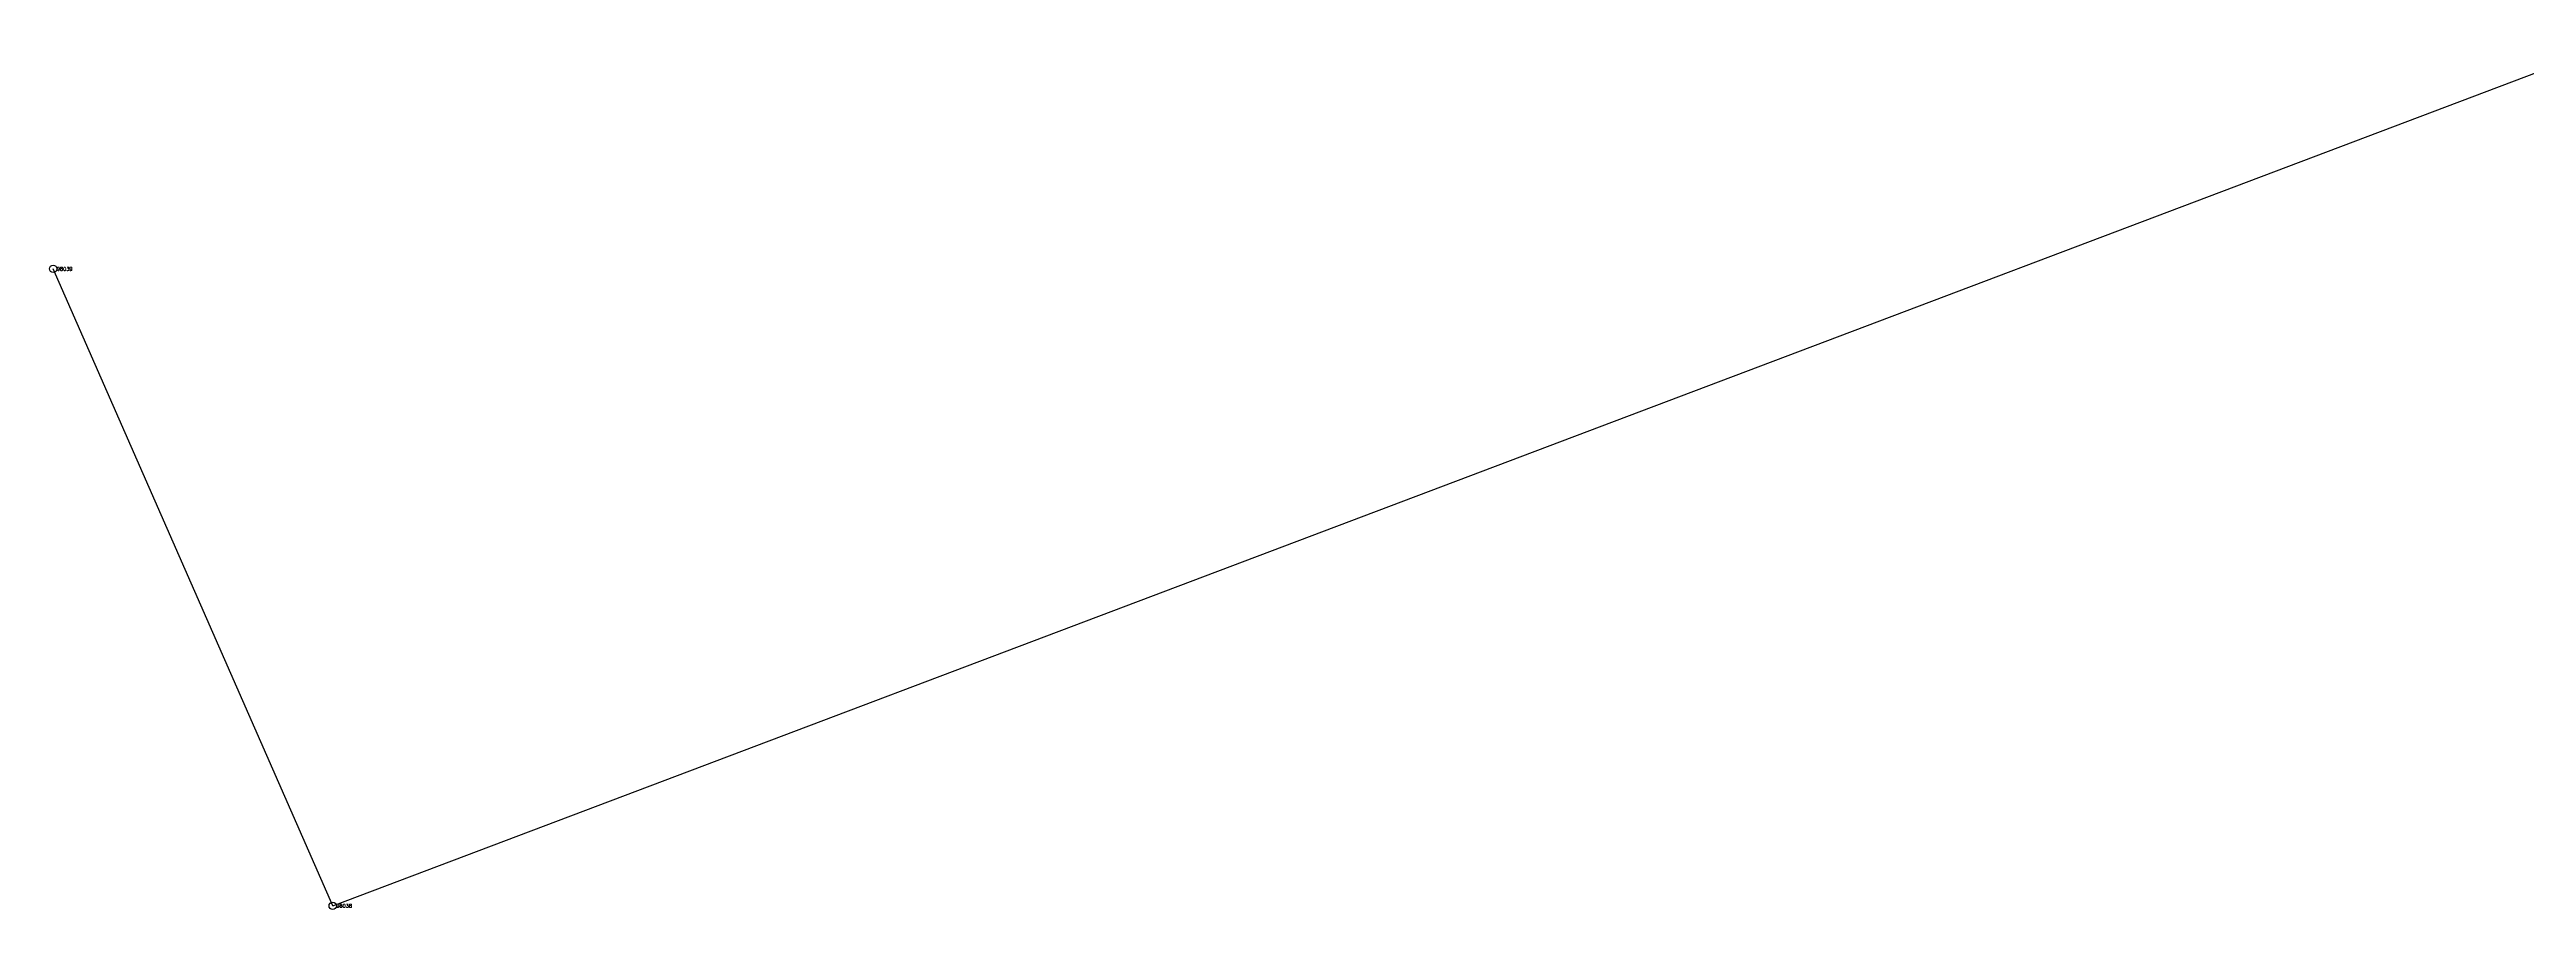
# Model space of a CAD drawing. Extents: x 166396 to 169408, y 2545087 to 2547192.
# Drawn here: x 166396 to 167074, y 2546757 to 2546992 of the extents above; entities that cross this region are included whole.
import ezdxf

# ---------------------------------------------------------------- set-up
doc = ezdxf.new("R2010")
doc.units = 0
doc.styles.get("Standard").update_dxf_attribs({"font": 'simplex'})

msp = doc.modelspace()

# ---------------------------------------------------------------- linework, layer by layer
at = {"color": 4}
for q in [(167093.289, 2546992.387), (166396.986, 2546932.325)]:
    msp.add_line((166473.488, 2546757.916), q, dxfattribs=at)
for centre in [(166396.986, 2546932.325), (166473.488, 2546757.916)]:
    msp.add_circle(centre, 1)

# ---------------------------------------------------------------- texts
at = {"color": 5}
for s, p in [('98039', (166397.986, 2546931.825)), ('98038', (166474.488, 2546757.416))]:
    msp.add_text(s, height=1, dxfattribs=at).set_placement(p)

doc.saveas('drawing.dxf')
